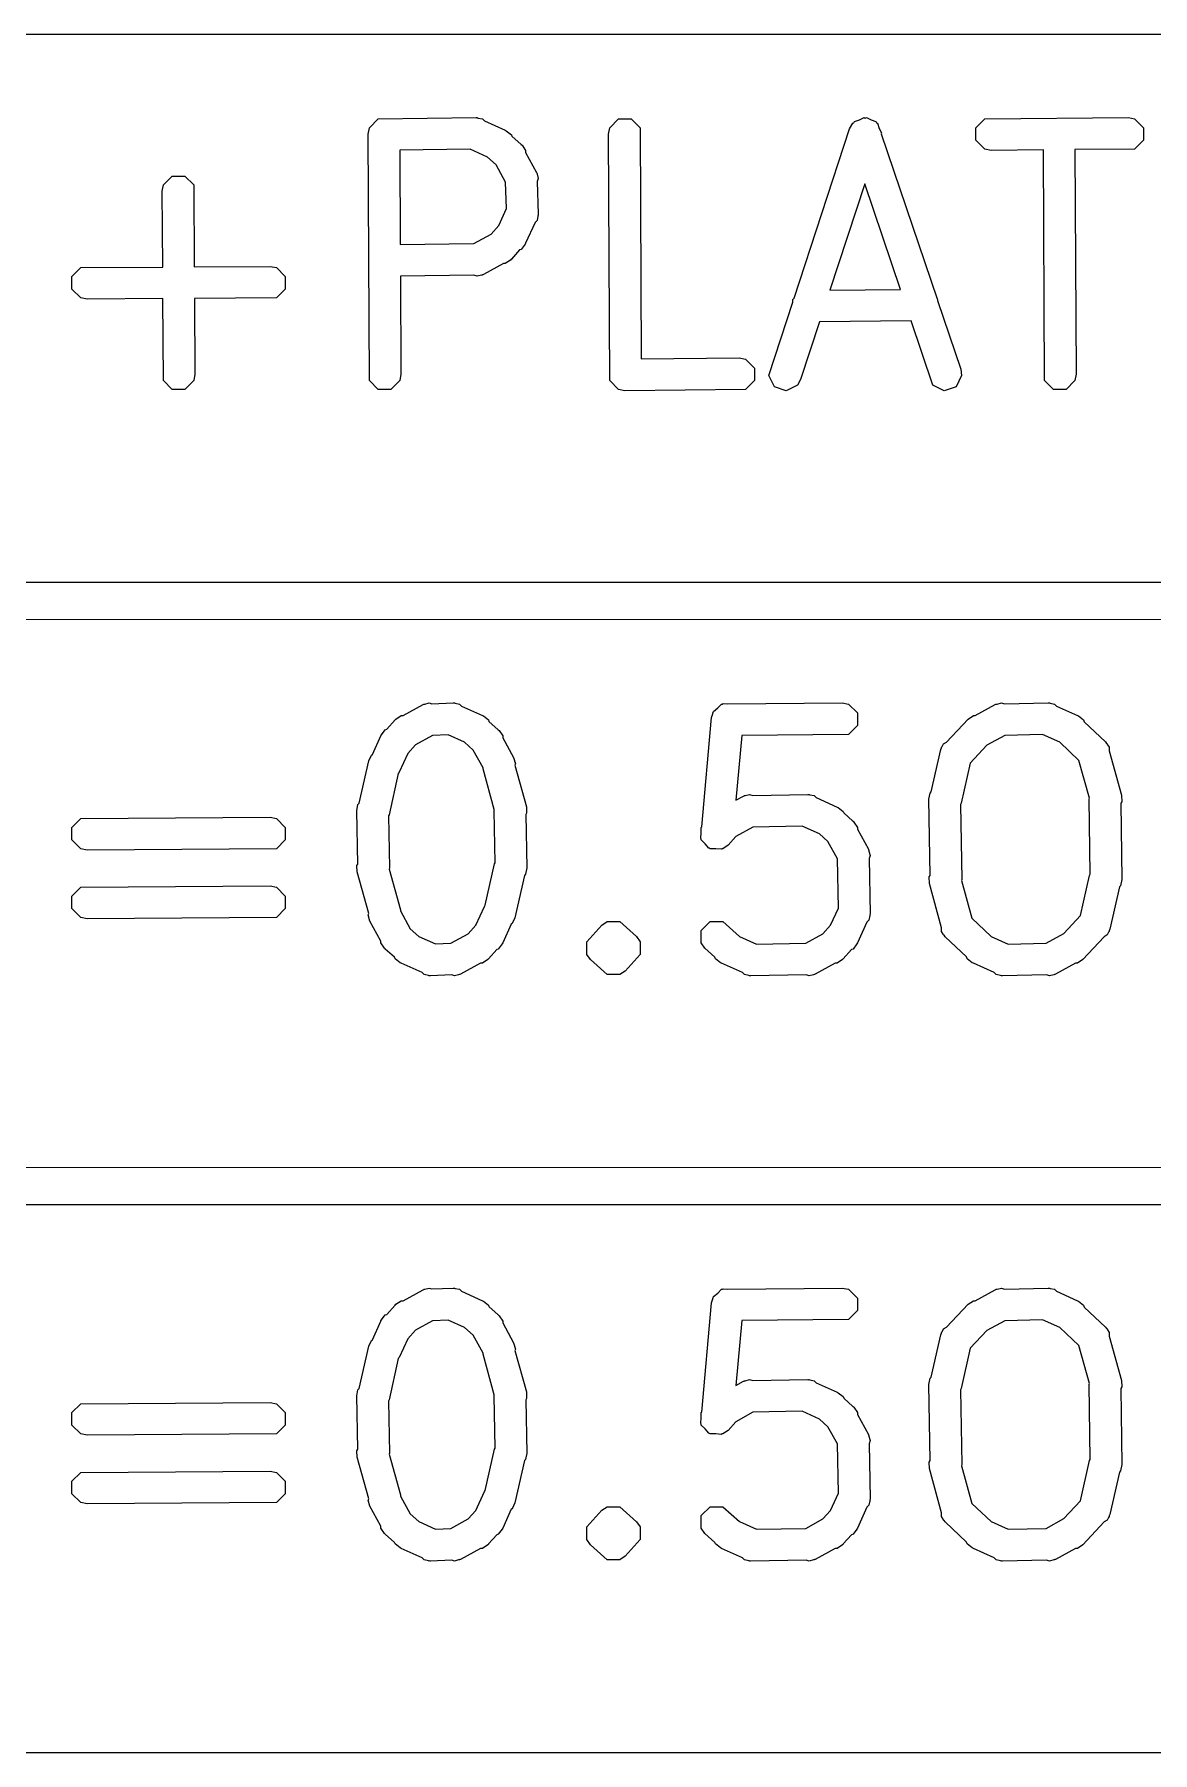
# Model space of a CAD drawing. Extents: x 139 to 262, y -120 to -93.
# Drawn here: x 185.92 to 189.56, y -114.19 to -108.6 of the extents above; entities that cross this region are included whole.
import ezdxf

# ---------------------------------------------------------------- set-up
doc = ezdxf.new("R2010")
doc.units = 0
doc.layers.add('BLACK', color=7, linetype='CONTINUOUS')

msp = doc.modelspace()

# ---------------------------------------------------------------- linework, layer by layer
at = {"layer": 'BLACK', "linetype": 'CONTINUOUS'}
for p, q in [((196.318721, -108.595121), (181.835006, -108.595855)), ((187.010797, -108.919491), (187.014857, -108.899079)), ((187.014857, -108.899079), (187.043725, -108.870211)), ((187.043725, -108.870211), (187.362164, -108.866151)), ((187.362164, -108.866151), (187.364783, -108.866672)), ((187.364783, -108.866672), (187.365945, -108.866285)), ((187.365945, -108.866285), (187.368386, -108.867388)), ((187.368386, -108.867388), (187.382576, -108.870211)), ((187.382576, -108.870211), (187.389129, -108.876764)), ((187.389129, -108.876764), (187.457051, -108.907464)), ((187.793117, -108.919491), (187.797177, -108.899079)), ((187.797177, -108.899079), (187.826045, -108.870211)), ((187.826045, -108.870211), (187.866869, -108.870211)), ((187.866869, -108.870211), (187.895737, -108.899079)), ((187.895737, -108.899079), (187.899543, -109.651771)), ((188.397424, -109.453685), (188.578175, -108.902623)), ((188.578175, -108.902623), (188.588482, -108.884543)), ((188.588482, -108.884543), (188.592047, -108.88276)), ((188.592047, -108.88276), (188.59383, -108.879195)), ((188.59383, -108.879195), (188.609873, -108.873847)), ((188.609873, -108.873847), (188.624997, -108.866285)), ((188.624997, -108.866285), (188.628778, -108.867545)), ((188.628778, -108.867545), (188.632559, -108.866285)), ((188.632559, -108.866285), (188.647682, -108.873847)), ((188.647682, -108.873847), (188.663726, -108.879195)), ((188.663726, -108.879195), (188.665508, -108.88276)), ((188.665508, -108.88276), (188.669074, -108.884543)), ((188.669074, -108.884543), (188.674687, -108.901116)), ((188.674687, -108.901116), (188.681984, -108.91571)), ((188.989284, -108.899079), (189.018152, -108.870211)), ((188.989284, -108.939903), (188.989284, -108.899079)), ((189.018152, -108.870211), (189.485604, -108.866151)), ((189.485604, -108.866151), (189.506016, -108.870211)), ((189.506016, -108.870211), (189.534884, -108.899079)), ((189.534884, -108.899079), (189.534884, -108.939903)), ((187.014857, -109.722223), (187.010797, -108.919491)), ((187.457051, -108.907464), (187.457084, -108.907465)), ((187.457084, -108.907465), (187.457117, -108.907494)), ((187.457117, -108.907494), (187.460525, -108.909035)), ((187.460525, -108.909035), (187.476966, -108.921795)), ((187.476966, -108.921795), (187.478609, -108.926725)), ((187.478609, -108.926725), (187.50869, -108.953641)), ((187.50869, -108.953641), (187.508873, -108.953702)), ((187.508873, -108.953702), (187.508983, -108.953903)), ((187.508983, -108.953903), (187.511641, -108.956281)), ((187.511641, -108.956281), (187.523204, -108.973586)), ((187.797177, -109.722223), (187.793117, -108.919491)), ((188.681984, -108.91571), (188.680825, -108.919241)), ((188.680825, -108.919241), (188.862702, -109.456257)), ((189.018152, -108.968771), (188.989284, -108.939903)), ((189.534884, -108.939903), (189.506016, -108.968771)), ((187.342904, -108.969276), (187.113786, -108.972197)), ((187.113786, -108.972197), (187.115338, -109.279084)), ((187.39929, -108.994763), (187.342904, -108.969276)), ((187.4273, -109.019825), (187.39929, -108.994763)), ((187.523204, -108.973586), (187.523203, -108.979762)), ((187.523203, -108.979762), (187.558886, -109.044649)), ((189.038564, -108.972831), (189.018152, -108.968771)), ((189.209006, -108.97135), (189.038564, -108.972831)), ((189.212804, -109.722223), (189.209006, -108.97135)), ((189.506016, -108.968771), (189.311725, -108.970458)), ((189.311725, -108.970458), (189.315424, -109.701811)), ((186.344297, -109.085346), (186.373165, -109.056478)), ((186.373165, -109.056478), (186.413989, -109.056478)), ((186.413989, -109.056478), (186.442857, -109.085346)), ((187.458059, -109.075761), (187.4273, -109.019825)), ((187.558886, -109.044649), (187.559591, -109.047226)), ((187.559591, -109.047226), (187.560457, -109.048092)), ((187.560457, -109.048092), (187.560536, -109.050675)), ((187.560536, -109.050675), (187.564383, -109.064722)), ((187.564383, -109.064722), (187.561256, -109.074103)), ((187.561256, -109.074103), (187.564517, -109.180264)), ((186.340237, -109.105758), (186.344297, -109.085346)), ((186.341863, -109.352747), (186.340237, -109.105758)), ((186.442857, -109.085346), (186.444613, -109.35207)), ((187.460723, -109.162481), (187.458059, -109.075761)), ((188.627469, -109.081909), (188.51393, -109.428062)), ((188.7439, -109.425686), (188.627469, -109.081909)), ((187.435903, -109.217392), (187.460723, -109.162481)), ((187.564383, -109.184045), (187.563279, -109.186486)), ((187.564517, -109.180264), (187.563995, -109.182883)), ((187.563995, -109.182883), (187.564383, -109.184045)), ((187.410843, -109.2454), (187.435903, -109.217392)), ((187.553903, -109.207229), (187.523204, -109.275149)), ((187.560457, -109.200676), (187.553903, -109.207229)), ((187.563279, -109.186486), (187.560457, -109.200676)), ((187.115338, -109.279084), (187.355148, -109.276027)), ((187.355148, -109.276027), (187.410843, -109.2454)), ((187.503942, -109.29671), (187.477027, -109.326791)), ((187.508873, -109.295067), (187.503942, -109.29671)), ((187.521633, -109.278625), (187.508873, -109.295067)), ((187.523172, -109.275219), (187.521633, -109.278625)), ((187.523204, -109.275184), (187.523172, -109.275219)), ((187.523204, -109.275149), (187.523204, -109.275184)), ((186.075138, -109.354504), (186.341863, -109.352747)), ((186.444613, -109.35207), (186.691604, -109.350444)), ((186.691604, -109.350444), (186.712016, -109.354504)), ((187.450905, -109.341304), (187.386019, -109.376987)), ((187.457084, -109.341304), (187.450905, -109.341304)), ((187.474388, -109.329741), (187.457084, -109.341304)), ((187.476767, -109.327081), (187.474388, -109.329741)), ((187.476967, -109.326972), (187.476767, -109.327081)), ((187.477027, -109.326791), (187.476967, -109.326972)), ((186.04627, -109.383372), (186.075138, -109.354504)), ((186.04627, -109.424196), (186.04627, -109.383372)), ((186.712016, -109.354504), (186.740884, -109.383372)), ((186.740884, -109.383372), (186.740884, -109.424196)), ((187.355214, -109.378906), (187.115859, -109.381958)), ((187.115859, -109.381958), (187.117477, -109.701811)), ((187.365946, -109.382484), (187.355214, -109.378906)), ((187.38017, -109.378588), (187.365946, -109.382484)), ((187.382576, -109.378558), (187.38017, -109.378588)), ((187.383441, -109.377692), (187.382576, -109.378558)), ((187.386019, -109.376987), (187.383441, -109.377692)), ((186.075138, -109.453064), (186.04627, -109.424196)), ((186.09555, -109.457124), (186.075138, -109.453064)), ((186.34254, -109.455497), (186.09555, -109.457124)), ((186.344297, -109.722223), (186.34254, -109.455497)), ((186.712016, -109.453064), (186.44529, -109.45482)), ((186.44529, -109.45482), (186.446917, -109.701811)), ((186.740884, -109.424196), (186.712016, -109.453064)), ((188.393231, -109.457879), (188.397424, -109.453685)), ((188.393231, -109.466469), (188.393231, -109.457879)), ((188.51393, -109.428062), (188.7439, -109.425686)), ((188.862702, -109.456257), (188.864324, -109.457879)), ((188.864324, -109.457879), (188.864324, -109.461045)), ((188.864324, -109.461045), (188.940154, -109.684944)), ((188.314798, -109.705592), (188.393231, -109.466469)), ((188.480086, -109.531242), (188.418607, -109.718679)), ((188.778605, -109.528158), (188.480086, -109.531242)), ((188.849255, -109.73676), (188.778605, -109.528158)), ((187.899543, -109.651771), (188.218991, -109.648471)), ((188.218991, -109.648471), (188.239403, -109.652531)), ((188.239403, -109.652531), (188.268271, -109.681399)), ((188.268271, -109.681399), (188.268271, -109.722223)), ((188.940154, -109.684944), (188.942757, -109.705592)), ((186.373165, -109.751091), (186.344297, -109.722223)), ((186.442857, -109.722223), (186.413989, -109.751091)), ((186.446917, -109.701811), (186.442857, -109.722223)), ((187.043725, -109.751091), (187.014857, -109.722223)), ((187.113417, -109.722223), (187.084549, -109.751091)), ((187.117477, -109.701811), (187.113417, -109.722223)), ((187.826045, -109.751091), (187.797177, -109.722223)), ((188.268271, -109.722223), (188.239403, -109.751091)), ((188.333056, -109.742107), (188.314798, -109.705592)), ((188.371785, -109.755017), (188.333056, -109.742107)), ((188.4083, -109.736759), (188.371785, -109.755017)), ((188.418607, -109.718679), (188.4083, -109.736759)), ((188.88577, -109.755017), (188.849255, -109.73676)), ((188.924499, -109.742108), (188.88577, -109.755017)), ((188.942757, -109.705592), (188.924499, -109.742108)), ((189.241672, -109.751091), (189.212804, -109.722223)), ((189.311364, -109.722223), (189.282496, -109.751091)), ((189.315424, -109.701811), (189.311364, -109.722223)), ((186.413989, -109.751091), (186.373165, -109.751091)), ((187.084549, -109.751091), (187.043725, -109.751091)), ((187.846457, -109.755151), (187.826045, -109.751091)), ((188.239403, -109.751091), (187.846457, -109.755151)), ((189.282496, -109.751091), (189.241672, -109.751091)), ((181.835573, -110.378688), (196.319144, -110.377953)), ((196.319173, -110.500121), (181.835612, -110.500855)), ((187.124407, -110.812464), (187.189297, -110.776782)), ((187.189297, -110.776782), (187.191873, -110.776076)), ((187.191873, -110.776076), (187.192739, -110.775211)), ((187.192739, -110.775211), (187.195458, -110.775094)), ((187.195458, -110.775094), (187.20937, -110.771285)), ((187.20937, -110.771285), (187.217916, -110.774134)), ((187.217916, -110.774134), (187.287657, -110.771151)), ((187.287657, -110.771151), (187.290276, -110.771672)), ((187.290276, -110.771672), (187.291438, -110.771285)), ((187.291438, -110.771285), (187.293879, -110.772388)), ((187.293879, -110.772388), (187.308069, -110.775211)), ((187.308069, -110.775211), (187.314622, -110.781764)), ((187.314622, -110.781764), (187.382544, -110.812464)), ((188.128662, -110.819184), (188.132457, -110.80674)), ((188.132457, -110.804079), (188.133624, -110.802911)), ((188.132457, -110.80674), (188.132457, -110.804079)), ((188.133624, -110.802911), (188.134733, -110.799277)), ((188.134733, -110.799277), (188.148625, -110.78791)), ((188.148625, -110.78791), (188.161325, -110.775211)), ((188.161325, -110.775211), (188.164183, -110.775181)), ((188.164183, -110.775181), (188.16633, -110.773425)), ((188.16633, -110.773425), (188.182049, -110.774996)), ((188.182049, -110.774996), (188.554271, -110.771151)), ((188.554271, -110.771151), (188.574683, -110.775211)), ((188.574683, -110.775211), (188.603551, -110.804079)), ((188.603551, -110.804079), (188.603551, -110.844903)), ((188.987076, -110.812464), (189.051964, -110.776782)), ((189.051964, -110.776782), (189.05454, -110.776076)), ((189.05454, -110.776076), (189.055406, -110.775211)), ((189.055406, -110.775211), (189.05792, -110.77515)), ((189.05792, -110.77515), (189.072037, -110.771285)), ((189.072037, -110.771285), (189.081908, -110.774575)), ((189.081908, -110.774575), (189.224831, -110.771151)), ((189.224831, -110.771151), (189.22745, -110.771672)), ((189.22745, -110.771672), (189.228612, -110.771285)), ((189.228612, -110.771285), (189.231053, -110.772388)), ((189.231053, -110.772388), (189.245243, -110.775211)), ((189.245243, -110.775211), (189.251796, -110.781764)), ((189.251796, -110.781764), (189.319716, -110.812464)), ((187.053683, -110.875143), (187.066443, -110.858702)), ((187.066443, -110.858702), (187.071371, -110.857059)), ((187.071371, -110.857059), (187.098287, -110.826977)), ((187.098287, -110.826977), (187.098348, -110.826795)), ((187.098348, -110.826795), (187.098549, -110.826684)), ((187.098549, -110.826684), (187.100926, -110.824028)), ((187.100926, -110.824028), (187.11823, -110.812465)), ((187.11823, -110.812465), (187.124407, -110.812464)), ((187.382544, -110.812464), (187.382577, -110.812465)), ((187.382577, -110.812465), (187.38261, -110.812494)), ((187.38261, -110.812494), (187.386018, -110.814035)), ((187.386018, -110.814035), (187.402459, -110.826795)), ((187.402459, -110.826795), (187.404102, -110.831725)), ((187.404102, -110.831725), (187.434184, -110.858641)), ((187.434184, -110.858641), (187.434365, -110.858702)), ((187.434365, -110.858702), (187.434474, -110.858901)), ((187.434474, -110.858901), (187.437134, -110.861281)), ((187.437134, -110.861281), (187.448697, -110.878586)), ((188.096786, -111.174842), (188.128662, -110.819184)), ((188.603551, -110.844903), (188.574683, -110.873771)), ((188.893569, -110.898721), (188.963594, -110.824027)), ((188.963594, -110.824027), (188.980898, -110.812464)), ((188.980898, -110.812464), (188.987076, -110.812464)), ((189.319716, -110.812464), (189.319751, -110.812464)), ((189.319751, -110.812464), (189.319783, -110.812494)), ((189.319783, -110.812494), (189.323192, -110.814035)), ((189.323192, -110.814035), (189.339633, -110.826795)), ((189.339633, -110.826795), (189.341721, -110.833061)), ((189.341721, -110.833061), (189.411561, -110.898534)), ((187.02443, -110.939858), (187.052111, -110.87862)), ((187.052111, -110.878586), (187.052142, -110.87855)), ((187.052111, -110.87862), (187.052111, -110.878586)), ((187.052142, -110.87855), (187.053683, -110.875143)), ((187.164472, -110.908367), (187.139409, -110.936379)), ((187.22058, -110.877513), (187.164472, -110.908367)), ((187.270805, -110.875364), (187.22058, -110.877513)), ((187.324783, -110.899763), (187.270805, -110.875364)), ((187.352793, -110.924825), (187.324783, -110.899763)), ((187.448697, -110.878586), (187.448696, -110.884762)), ((187.448696, -110.884762), (187.48438, -110.949649)), ((188.226683, -110.877366), (188.207774, -111.088344)), ((188.574683, -110.873771), (188.226683, -110.877366)), ((188.875057, -110.923314), (188.877524, -110.918091)), ((188.877524, -110.915838), (188.879669, -110.913549)), ((188.877524, -110.918091), (188.877524, -110.915838)), ((188.879669, -110.913549), (188.883946, -110.904496)), ((188.883946, -110.904496), (188.893569, -110.898721)), ((189.024945, -110.909513), (188.970804, -110.967264)), ((189.025165, -110.909453), (189.024945, -110.909513)), ((189.082981, -110.877659), (189.025165, -110.909453)), ((189.206506, -110.874699), (189.082981, -110.877659)), ((189.261929, -110.89975), (189.206506, -110.874699)), ((189.324677, -110.958574), (189.261929, -110.89975)), ((189.411561, -110.898534), (189.41477, -110.903337)), ((189.41477, -110.903337), (189.416702, -110.904496)), ((189.416702, -110.904496), (189.41751, -110.907437)), ((189.41751, -110.907437), (189.423124, -110.915838)), ((189.423124, -110.915838), (189.423123, -110.927852)), ((186.981334, -111.098375), (187.01239, -110.960567)), ((187.01239, -110.960567), (187.021279, -110.941749)), ((187.021279, -110.941749), (187.02443, -110.939858)), ((187.139409, -110.936379), (187.111845, -110.997359)), ((187.384753, -110.982942), (187.352793, -110.924825)), ((187.48438, -110.949649), (187.489877, -110.969722)), ((187.489877, -110.969722), (187.48842, -110.97409)), ((187.48842, -110.97409), (187.525671, -111.109581)), ((188.844001, -111.061121), (188.875057, -110.923314)), ((188.970804, -110.967264), (188.941298, -111.098201)), ((189.358493, -111.081567), (189.324677, -110.958574)), ((189.423123, -110.927852), (189.462845, -111.072327)), ((187.108894, -111.00116), (187.078631, -111.135455)), ((187.111845, -110.997359), (187.108894, -111.00116)), ((187.384924, -110.986441), (187.384753, -110.982942)), ((187.421319, -111.118821), (187.384924, -110.986441)), ((188.207774, -111.088344), (188.23239, -111.074809)), ((188.23239, -111.074809), (188.234966, -111.074103)), ((188.234966, -111.074103), (188.235832, -111.073238)), ((188.235832, -111.073238), (188.238304, -111.073189)), ((188.238304, -111.073189), (188.252463, -111.069312)), ((188.252463, -111.069312), (188.262659, -111.072711)), ((188.262659, -111.072711), (188.442511, -111.069178)), ((188.442511, -111.069178), (188.445131, -111.069699)), ((188.445131, -111.069699), (188.446293, -111.069312)), ((188.446293, -111.069312), (188.448735, -111.070416)), ((188.448735, -111.070416), (188.462923, -111.073238)), ((188.462923, -111.073238), (188.469475, -111.07979)), ((188.469475, -111.07979), (188.537395, -111.110491)), ((188.836211, -111.085264), (188.840271, -111.064852)), ((188.83979, -111.333189), (188.836211, -111.085264)), ((188.840271, -111.064852), (188.844001, -111.061121)), ((189.357758, -111.085264), (189.358493, -111.081567)), ((189.361277, -111.329022), (189.357758, -111.085264)), ((189.462845, -111.072327), (189.463857, -111.093114)), ((186.075138, -111.147744), (186.691604, -111.143684)), ((186.691604, -111.143684), (186.712016, -111.147744)), ((186.973544, -111.122518), (186.977604, -111.102106)), ((186.976956, -111.296214), (186.973544, -111.122518)), ((186.977604, -111.102106), (186.981334, -111.098375)), ((187.078631, -111.135455), (187.076891, -111.139137)), ((187.076891, -111.139137), (187.080224, -111.308784)), ((187.420584, -111.122518), (187.421319, -111.118821)), ((187.423916, -111.292164), (187.420584, -111.122518)), ((187.526683, -111.130369), (187.523851, -111.135087)), ((187.523851, -111.135087), (187.527264, -111.308784)), ((187.525671, -111.109581), (187.526683, -111.130369)), ((188.537395, -111.110491), (188.537429, -111.110491)), ((188.537429, -111.110491), (188.537463, -111.110521)), ((188.537463, -111.110521), (188.540871, -111.112062)), ((188.540871, -111.112062), (188.557313, -111.124822)), ((188.557313, -111.124822), (188.558956, -111.129752)), ((188.558956, -111.129752), (188.589037, -111.156667)), ((188.941298, -111.098201), (188.939371, -111.102279)), ((188.939371, -111.102279), (188.942891, -111.346038)), ((189.463857, -111.093114), (189.460858, -111.098112)), ((189.460858, -111.098112), (189.464438, -111.346038)), ((186.04627, -111.176612), (186.075138, -111.147744)), ((186.04627, -111.217436), (186.04627, -111.176612)), ((186.712016, -111.147744), (186.740884, -111.176612)), ((186.740884, -111.176612), (186.740884, -111.217436)), ((188.093418, -111.212431), (188.095204, -111.192503)), ((188.095204, -111.176611), (188.096786, -111.174842)), ((188.095204, -111.192503), (188.095204, -111.176611)), ((188.263349, -111.175718), (188.207564, -111.206394)), ((188.423831, -111.172565), (188.263349, -111.175718)), ((188.479636, -111.19779), (188.423831, -111.172565)), ((188.507647, -111.222852), (188.479636, -111.19779)), ((188.589037, -111.156667), (188.58922, -111.156728)), ((188.58922, -111.156728), (188.58933, -111.156929)), ((188.58933, -111.156929), (188.591987, -111.159306)), ((188.591987, -111.159306), (188.60355, -111.17661)), ((188.60355, -111.17661), (188.60355, -111.182787)), ((188.60355, -111.182787), (188.639233, -111.247677)), ((186.075138, -111.246304), (186.04627, -111.217436)), ((186.09555, -111.250364), (186.075138, -111.246304)), ((186.712016, -111.246304), (186.09555, -111.250364)), ((186.740884, -111.217436), (186.712016, -111.246304)), ((188.095204, -111.214613), (188.093418, -111.212431)), ((188.095204, -111.217437), (188.095204, -111.214613)), ((188.107907, -111.23014), (188.095204, -111.217437)), ((188.11927, -111.244028), (188.107907, -111.23014)), ((188.122075, -111.244308), (188.11927, -111.244028)), ((188.124071, -111.246304), (188.122075, -111.244308)), ((188.142031, -111.246304), (188.124071, -111.246304)), ((188.159891, -111.24809), (188.142031, -111.246304)), ((188.162074, -111.246304), (188.159891, -111.24809)), ((188.164897, -111.246304), (188.162074, -111.246304)), ((188.182201, -111.234741), (188.164897, -111.246304)), ((188.207564, -111.206394), (188.182201, -111.234741)), ((188.538323, -111.278636), (188.507647, -111.222852)), ((188.639233, -111.247677), (188.639938, -111.250253)), ((188.639938, -111.250253), (188.640804, -111.251119)), ((188.640804, -111.251119), (188.640852, -111.253591)), ((188.640852, -111.253591), (188.64473, -111.26775)), ((186.974125, -111.300933), (186.976956, -111.296214)), ((186.975137, -111.321721), (186.974125, -111.300933)), ((187.080224, -111.308784), (187.079488, -111.31248)), ((187.391913, -111.430141), (187.422177, -111.295847)), ((187.422177, -111.295847), (187.423916, -111.292164)), ((187.527264, -111.308784), (187.523204, -111.329196)), ((188.541476, -111.439118), (188.538323, -111.278636)), ((188.64473, -111.26775), (188.64133, -111.277946)), ((188.64133, -111.277946), (188.644864, -111.457798)), ((186.075138, -111.371264), (186.691604, -111.367204)), ((186.691604, -111.367204), (186.712016, -111.371264)), ((187.012387, -111.457211), (186.975137, -111.321721)), ((187.079488, -111.31248), (187.115884, -111.444861)), ((187.519473, -111.332926), (187.488418, -111.470735)), ((187.523204, -111.329196), (187.519473, -111.332926)), ((188.836792, -111.338188), (188.83979, -111.333189)), ((188.837804, -111.358975), (188.836792, -111.338188)), ((188.877524, -111.503447), (188.837804, -111.358975)), ((188.942891, -111.346038), (188.942155, -111.349734)), ((188.942155, -111.349734), (188.975969, -111.472726)), ((189.329843, -111.464036), (189.359351, -111.333101)), ((189.359351, -111.333101), (189.361277, -111.329022)), ((189.460378, -111.36645), (189.456647, -111.37018)), ((189.464438, -111.346038), (189.460378, -111.36645)), ((186.04627, -111.400132), (186.075138, -111.371264)), ((186.04627, -111.440956), (186.04627, -111.400132)), ((186.712016, -111.371264), (186.740884, -111.400132)), ((186.740884, -111.400132), (186.740884, -111.440956)), ((189.456647, -111.37018), (189.425591, -111.507988)), ((186.075138, -111.469824), (186.04627, -111.440956)), ((186.09555, -111.473884), (186.075138, -111.469824)), ((186.712016, -111.469824), (186.09555, -111.473884)), ((186.740884, -111.440956), (186.712016, -111.469824)), ((187.010931, -111.46158), (187.012387, -111.457211)), ((187.016429, -111.481653), (187.010931, -111.46158)), ((187.115884, -111.444861), (187.116054, -111.448358)), ((187.116054, -111.448358), (187.148016, -111.506479)), ((187.361397, -111.494924), (187.388963, -111.433943)), ((187.388963, -111.433943), (187.391913, -111.430141)), ((187.488418, -111.470735), (187.479529, -111.489553)), ((188.51625, -111.494926), (188.541476, -111.439118)), ((188.640804, -111.47821), (188.634251, -111.484762)), ((188.643625, -111.464022), (188.640804, -111.47821)), ((188.64473, -111.46158), (188.643625, -111.464022)), ((188.644864, -111.457798), (188.644342, -111.460418)), ((188.644342, -111.460418), (188.64473, -111.46158)), ((188.975969, -111.472726), (189.038719, -111.531551)), ((189.275704, -111.521788), (189.329843, -111.464036)), ((187.052111, -111.546538), (187.016429, -111.481653)), ((187.148016, -111.506479), (187.176022, -111.531537)), ((187.176022, -111.531537), (187.230002, -111.555937)), ((187.280227, -111.553788), (187.336336, -111.522934)), ((187.336336, -111.522934), (187.361397, -111.494924)), ((187.476377, -111.491443), (187.448696, -111.552681)), ((187.479529, -111.489553), (187.476377, -111.491443)), ((187.722679, -111.549136), (187.771486, -111.494588)), ((187.771486, -111.494588), (187.78879, -111.483025)), ((187.78879, -111.483025), (187.788791, -111.483024)), ((187.788791, -111.483024), (187.829617, -111.483024)), ((187.829617, -111.483024), (187.884175, -111.531841)), ((187.884175, -111.531841), (187.895738, -111.549145)), ((188.095204, -111.552716), (188.095205, -111.511891)), ((188.095205, -111.511891), (188.124072, -111.483024)), ((188.124072, -111.483024), (188.164897, -111.483025)), ((188.164897, -111.483025), (188.219115, -111.531537)), ((188.219115, -111.531537), (188.274923, -111.556763)), ((188.435404, -111.55361), (188.49119, -111.522933)), ((188.49119, -111.522933), (188.51625, -111.494926)), ((188.634251, -111.484762), (188.603551, -111.552682)), ((188.877524, -111.515464), (188.877524, -111.503447)), ((188.883137, -111.523864), (188.877524, -111.515464)), ((188.883946, -111.526806), (188.883137, -111.523864)), ((188.885877, -111.527964), (188.883946, -111.526806)), ((188.889087, -111.532768), (188.885877, -111.527964)), ((188.958925, -111.598239), (188.889087, -111.532768)), ((189.038719, -111.531551), (189.094142, -111.556602)), ((189.217666, -111.553642), (189.275484, -111.521849)), ((189.275484, -111.521849), (189.275704, -111.521788)), ((189.407078, -111.532579), (189.337055, -111.607275)), ((189.416702, -111.526806), (189.407078, -111.532579)), ((189.420978, -111.517752), (189.416702, -111.526806)), ((189.423124, -111.515464), (189.420978, -111.517752)), ((189.425591, -111.507988), (189.423123, -111.51321)), ((189.423123, -111.51321), (189.423124, -111.515464)), ((187.052111, -111.552716), (187.052111, -111.546538)), ((187.063673, -111.570021), (187.052111, -111.552716)), ((187.066334, -111.572402), (187.063673, -111.570021)), ((187.066443, -111.5726), (187.066334, -111.572402)), ((187.066621, -111.572659), (187.066443, -111.5726)), ((187.096704, -111.599576), (187.066621, -111.572659)), ((187.230002, -111.555937), (187.280227, -111.553788)), ((187.429436, -111.574242), (187.402518, -111.604328)), ((187.434365, -111.5726), (187.429436, -111.574242)), ((187.447125, -111.556159), (187.434365, -111.5726)), ((187.448665, -111.552751), (187.447125, -111.556159)), ((187.448697, -111.552716), (187.448665, -111.552751)), ((187.448696, -111.552681), (187.448697, -111.552716)), ((187.722671, -111.549145), (187.722679, -111.549136)), ((187.722671, -111.589971), (187.722671, -111.549145)), ((187.734234, -111.607275), (187.722671, -111.589971)), ((187.895737, -111.589972), (187.846921, -111.644529)), ((187.895738, -111.589971), (187.895737, -111.589972)), ((187.895738, -111.549145), (187.895738, -111.589971)), ((188.106766, -111.570021), (188.095204, -111.552716)), ((188.139797, -111.599576), (188.106766, -111.570021)), ((188.274923, -111.556763), (188.435404, -111.55361)), ((188.584289, -111.574243), (188.557373, -111.604324)), ((188.58922, -111.5726), (188.584289, -111.574243)), ((188.60198, -111.556158), (188.58922, -111.5726)), ((188.603519, -111.552752), (188.60198, -111.556158)), ((188.603551, -111.552717), (188.603519, -111.552752)), ((188.603551, -111.552682), (188.603551, -111.552717)), ((189.094142, -111.556602), (189.217666, -111.553642)), ((187.098348, -111.604507), (187.096704, -111.599576)), ((187.11479, -111.617267), (187.098348, -111.604507)), ((187.118195, -111.618806), (187.11479, -111.617267)), ((187.11823, -111.618837), (187.118195, -111.618806)), ((187.118263, -111.618837), (187.11823, -111.618837)), ((187.186185, -111.649537), (187.118263, -111.618837)), ((187.376399, -111.618837), (187.311511, -111.65452)), ((187.382577, -111.618837), (187.376399, -111.618837)), ((187.399882, -111.607275), (187.382577, -111.618837)), ((187.402261, -111.604615), (187.399882, -111.607275)), ((187.402459, -111.604507), (187.402261, -111.604615)), ((187.402518, -111.604328), (187.402459, -111.604507)), ((187.788791, -111.656091), (187.734234, -111.607275)), ((187.846921, -111.644529), (187.829619, -111.656088)), ((188.141441, -111.604507), (188.139797, -111.599576)), ((188.157883, -111.617267), (188.141441, -111.604507)), ((188.161288, -111.618806), (188.157883, -111.617267)), ((188.161323, -111.618837), (188.161288, -111.618806)), ((188.161356, -111.618837), (188.161323, -111.618837)), ((188.229278, -111.649537), (188.161356, -111.618837)), ((188.531252, -111.618838), (188.466365, -111.65452)), ((188.53743, -111.618838), (188.531252, -111.618838)), ((188.554734, -111.607275), (188.53743, -111.618838)), ((188.557111, -111.604617), (188.554734, -111.607275)), ((188.557313, -111.604507), (188.557111, -111.604617)), ((188.557373, -111.604324), (188.557313, -111.604507)), ((188.961015, -111.604507), (188.958925, -111.598239)), ((188.977457, -111.617267), (188.961015, -111.604507)), ((188.980865, -111.618807), (188.977457, -111.617267)), ((188.980898, -111.618838), (188.980865, -111.618807)), ((188.980933, -111.618838), (188.980898, -111.618838)), ((189.048852, -111.649537), (188.980933, -111.618838)), ((189.313572, -111.618838), (189.248685, -111.65452)), ((189.319751, -111.618838), (189.313572, -111.618838)), ((189.337055, -111.607275), (189.319751, -111.618838)), ((187.192739, -111.656091), (187.186185, -111.649537)), ((187.206928, -111.658913), (187.192739, -111.656091)), ((187.20937, -111.660017), (187.206928, -111.658913)), ((187.210531, -111.659629), (187.20937, -111.660017)), ((187.213151, -111.660151), (187.210531, -111.659629)), ((187.28289, -111.657167), (187.213151, -111.660151)), ((187.291438, -111.660017), (187.28289, -111.657167)), ((187.305349, -111.656207), (187.291438, -111.660017)), ((187.308069, -111.656091), (187.305349, -111.656207)), ((187.308934, -111.655225), (187.308069, -111.656091)), ((187.311511, -111.65452), (187.308934, -111.655225)), ((187.788792, -111.656091), (187.788791, -111.656091)), ((187.829616, -111.656091), (187.788792, -111.656091)), ((187.829617, -111.656091), (187.829616, -111.656091)), ((187.829619, -111.656088), (187.829617, -111.656091)), ((188.235832, -111.656091), (188.229278, -111.649537)), ((188.250021, -111.658913), (188.235832, -111.656091)), ((188.252463, -111.660017), (188.250021, -111.658913)), ((188.253624, -111.659629), (188.252463, -111.660017)), ((188.256244, -111.660151), (188.253624, -111.659629)), ((188.436095, -111.656617), (188.256244, -111.660151)), ((188.446293, -111.660017), (188.436095, -111.656617)), ((188.460451, -111.656139), (188.446293, -111.660017)), ((188.462923, -111.656091), (188.460451, -111.656139)), ((188.463788, -111.655225), (188.462923, -111.656091)), ((188.466365, -111.65452), (188.463788, -111.655225)), ((189.055406, -111.656091), (189.048852, -111.649537)), ((189.069595, -111.658913), (189.055406, -111.656091)), ((189.072037, -111.660017), (189.069595, -111.658913)), ((189.073198, -111.659629), (189.072037, -111.660017)), ((189.075818, -111.660151), (189.073198, -111.659629)), ((189.218739, -111.656726), (189.075818, -111.660151)), ((189.228612, -111.660017), (189.218739, -111.656726)), ((189.242728, -111.656151), (189.228612, -111.660017)), ((189.245243, -111.656091), (189.242728, -111.656151)), ((189.246108, -111.655225), (189.245243, -111.656091)), ((189.248685, -111.65452), (189.246108, -111.655225)), ((181.836179, -112.283688), (196.319595, -112.282953)), ((196.319624, -112.405121), (181.836218, -112.405855)), ((187.124407, -112.717464), (187.189297, -112.681782)), ((187.189297, -112.681782), (187.191873, -112.681076)), ((187.191873, -112.681076), (187.192739, -112.680211)), ((187.192739, -112.680211), (187.195458, -112.680094)), ((187.195458, -112.680094), (187.20937, -112.676285)), ((187.20937, -112.676285), (187.217916, -112.679134)), ((187.217916, -112.679134), (187.287657, -112.676151)), ((187.287657, -112.676151), (187.290276, -112.676672)), ((187.290276, -112.676672), (187.291438, -112.676285)), ((187.291438, -112.676285), (187.293879, -112.677388)), ((187.293879, -112.677388), (187.308069, -112.680211)), ((187.308069, -112.680211), (187.314622, -112.686764)), ((187.314622, -112.686764), (187.382544, -112.717464)), ((188.132457, -112.709079), (188.133624, -112.707911)), ((188.132457, -112.71174), (188.132457, -112.709079)), ((188.133624, -112.707911), (188.134733, -112.704277)), ((188.134733, -112.704277), (188.148625, -112.69291)), ((188.148625, -112.69291), (188.161325, -112.680211)), ((188.161325, -112.680211), (188.164183, -112.680181)), ((188.164183, -112.680181), (188.16633, -112.678425)), ((188.16633, -112.678425), (188.182049, -112.679996)), ((188.182049, -112.679996), (188.554271, -112.676151)), ((188.554271, -112.676151), (188.574683, -112.680211)), ((188.574683, -112.680211), (188.603551, -112.709079)), ((188.603551, -112.709079), (188.603551, -112.749903)), ((188.987076, -112.717464), (189.051964, -112.681782)), ((189.051964, -112.681782), (189.05454, -112.681076)), ((189.05454, -112.681076), (189.055406, -112.680211)), ((189.055406, -112.680211), (189.05792, -112.68015)), ((189.05792, -112.68015), (189.072037, -112.676285)), ((189.072037, -112.676285), (189.081908, -112.679575)), ((189.081908, -112.679575), (189.224831, -112.676151)), ((189.224831, -112.676151), (189.22745, -112.676672)), ((189.22745, -112.676672), (189.228612, -112.676285)), ((189.228612, -112.676285), (189.231053, -112.677388)), ((189.231053, -112.677388), (189.245243, -112.680211)), ((189.245243, -112.680211), (189.251796, -112.686764)), ((189.251796, -112.686764), (189.319716, -112.717464)), ((187.053683, -112.780143), (187.066443, -112.763702)), ((187.066443, -112.763702), (187.071371, -112.762059)), ((187.071371, -112.762059), (187.098287, -112.731977)), ((187.098287, -112.731977), (187.098348, -112.731795)), ((187.098348, -112.731795), (187.098549, -112.731684)), ((187.098549, -112.731684), (187.100926, -112.729028)), ((187.100926, -112.729028), (187.11823, -112.717465)), ((187.11823, -112.717465), (187.124407, -112.717464)), ((187.382544, -112.717464), (187.382577, -112.717465)), ((187.382577, -112.717465), (187.38261, -112.717494)), ((187.38261, -112.717494), (187.386018, -112.719035)), ((187.386018, -112.719035), (187.402459, -112.731795)), ((187.402459, -112.731795), (187.404102, -112.736725)), ((187.404102, -112.736725), (187.434184, -112.763641)), ((187.434184, -112.763641), (187.434365, -112.763702)), ((187.434365, -112.763702), (187.434474, -112.763901)), ((187.434474, -112.763901), (187.437134, -112.766281)), ((187.437134, -112.766281), (187.448697, -112.783586)), ((188.096786, -113.079842), (188.128662, -112.724184)), ((188.128662, -112.724184), (188.132457, -112.71174)), ((188.603551, -112.749903), (188.574683, -112.778771)), ((188.893569, -112.803721), (188.963594, -112.729027)), ((188.963594, -112.729027), (188.980898, -112.717464)), ((188.980898, -112.717464), (188.987076, -112.717464)), ((189.319716, -112.717464), (189.319751, -112.717464)), ((189.319751, -112.717464), (189.319783, -112.717494)), ((189.319783, -112.717494), (189.323192, -112.719035)), ((189.323192, -112.719035), (189.339633, -112.731795)), ((189.339633, -112.731795), (189.341721, -112.738061)), ((189.341721, -112.738061), (189.411561, -112.803534)), ((187.02443, -112.844858), (187.052111, -112.78362)), ((187.052111, -112.783586), (187.052142, -112.78355)), ((187.052111, -112.78362), (187.052111, -112.783586)), ((187.052142, -112.78355), (187.053683, -112.780143)), ((187.164472, -112.813367), (187.139409, -112.841379)), ((187.22058, -112.782513), (187.164472, -112.813367)), ((187.270805, -112.780364), (187.22058, -112.782513)), ((187.324783, -112.804763), (187.270805, -112.780364)), ((187.352793, -112.829825), (187.324783, -112.804763)), ((187.448697, -112.783586), (187.448696, -112.789762)), ((187.448696, -112.789762), (187.48438, -112.854649)), ((188.226683, -112.782366), (188.207774, -112.993344)), ((188.574683, -112.778771), (188.226683, -112.782366)), ((188.877524, -112.820838), (188.879669, -112.818549)), ((188.877524, -112.823091), (188.877524, -112.820838)), ((188.879669, -112.818549), (188.883946, -112.809496)), ((188.883946, -112.809496), (188.893569, -112.803721)), ((189.024945, -112.814513), (188.970804, -112.872264)), ((189.025165, -112.814453), (189.024945, -112.814513)), ((189.082981, -112.782659), (189.025165, -112.814453)), ((189.206506, -112.779699), (189.082981, -112.782659)), ((189.261929, -112.80475), (189.206506, -112.779699)), ((189.324677, -112.863574), (189.261929, -112.80475)), ((189.411561, -112.803534), (189.41477, -112.808337)), ((189.41477, -112.808337), (189.416702, -112.809496)), ((189.416702, -112.809496), (189.41751, -112.812437)), ((189.41751, -112.812437), (189.423124, -112.820838)), ((189.423124, -112.820838), (189.423123, -112.832852)), ((186.981334, -113.003375), (187.01239, -112.865567)), ((187.01239, -112.865567), (187.021279, -112.846749)), ((187.021279, -112.846749), (187.02443, -112.844858)), ((187.139409, -112.841379), (187.111845, -112.902359)), ((187.384753, -112.887942), (187.352793, -112.829825)), ((187.48438, -112.854649), (187.489877, -112.874722)), ((187.489877, -112.874722), (187.48842, -112.87909)), ((188.844001, -112.966121), (188.875057, -112.828314)), ((188.875057, -112.828314), (188.877524, -112.823091)), ((188.970804, -112.872264), (188.941298, -113.003201)), ((189.358493, -112.986567), (189.324677, -112.863574)), ((189.423123, -112.832852), (189.462845, -112.977327)), ((187.108894, -112.90616), (187.078631, -113.040455)), ((187.111845, -112.902359), (187.108894, -112.90616)), ((187.384924, -112.891441), (187.384753, -112.887942)), ((187.421319, -113.023821), (187.384924, -112.891441)), ((187.48842, -112.87909), (187.525671, -113.014581)), ((188.207774, -112.993344), (188.23239, -112.979809)), ((188.23239, -112.979809), (188.234966, -112.979103)), ((188.234966, -112.979103), (188.235832, -112.978238)), ((188.235832, -112.978238), (188.238304, -112.978189)), ((188.238304, -112.978189), (188.252463, -112.974312)), ((188.252463, -112.974312), (188.262659, -112.977711)), ((188.262659, -112.977711), (188.442511, -112.974178)), ((188.442511, -112.974178), (188.445131, -112.974699)), ((188.445131, -112.974699), (188.446293, -112.974312)), ((188.446293, -112.974312), (188.448735, -112.975416)), ((188.448735, -112.975416), (188.462923, -112.978238)), ((188.462923, -112.978238), (188.469475, -112.98479)), ((188.469475, -112.98479), (188.537395, -113.015491)), ((188.836211, -112.990264), (188.840271, -112.969852)), ((188.840271, -112.969852), (188.844001, -112.966121)), ((189.357758, -112.990264), (189.358493, -112.986567)), ((189.462845, -112.977327), (189.463857, -112.998114)), ((186.973544, -113.027518), (186.977604, -113.007106)), ((186.976956, -113.201214), (186.973544, -113.027518)), ((186.977604, -113.007106), (186.981334, -113.003375)), ((187.078631, -113.040455), (187.076891, -113.044137)), ((187.076891, -113.044137), (187.080224, -113.213784)), ((187.420584, -113.027518), (187.421319, -113.023821)), ((187.423916, -113.197164), (187.420584, -113.027518)), ((187.526683, -113.035369), (187.523851, -113.040087)), ((187.523851, -113.040087), (187.527264, -113.213784)), ((187.525671, -113.014581), (187.526683, -113.035369)), ((188.537395, -113.015491), (188.537429, -113.015491)), ((188.537429, -113.015491), (188.537463, -113.015521)), ((188.537463, -113.015521), (188.540871, -113.017062)), ((188.540871, -113.017062), (188.557313, -113.029822)), ((188.557313, -113.029822), (188.558956, -113.034752)), ((188.558956, -113.034752), (188.589037, -113.061667)), ((188.83979, -113.238189), (188.836211, -112.990264)), ((188.941298, -113.003201), (188.939371, -113.007279)), ((188.939371, -113.007279), (188.942891, -113.251038)), ((189.361277, -113.234022), (189.357758, -112.990264)), ((189.463857, -112.998114), (189.460858, -113.003112)), ((189.460858, -113.003112), (189.464438, -113.251038)), ((186.04627, -113.081612), (186.075138, -113.052744)), ((186.04627, -113.122436), (186.04627, -113.081612)), ((186.075138, -113.052744), (186.691604, -113.048684)), ((186.691604, -113.048684), (186.712016, -113.052744)), ((186.712016, -113.052744), (186.740884, -113.081612)), ((186.740884, -113.081612), (186.740884, -113.122436)), ((188.093418, -113.117431), (188.095204, -113.097503)), ((188.095204, -113.081611), (188.096786, -113.079842)), ((188.095204, -113.097503), (188.095204, -113.081611)), ((188.263349, -113.080718), (188.207564, -113.111394)), ((188.423831, -113.077565), (188.263349, -113.080718)), ((188.479636, -113.10279), (188.423831, -113.077565)), ((188.589037, -113.061667), (188.58922, -113.061728)), ((188.58922, -113.061728), (188.58933, -113.061929)), ((188.58933, -113.061929), (188.591987, -113.064306)), ((188.591987, -113.064306), (188.60355, -113.08161)), ((188.60355, -113.08161), (188.60355, -113.087787)), ((188.60355, -113.087787), (188.639233, -113.152677)), ((186.075138, -113.151304), (186.04627, -113.122436)), ((186.09555, -113.155364), (186.075138, -113.151304)), ((186.712016, -113.151304), (186.09555, -113.155364)), ((186.740884, -113.122436), (186.712016, -113.151304)), ((188.095204, -113.119613), (188.093418, -113.117431)), ((188.095204, -113.122437), (188.095204, -113.119613)), ((188.107907, -113.13514), (188.095204, -113.122437)), ((188.11927, -113.149028), (188.107907, -113.13514)), ((188.122075, -113.149308), (188.11927, -113.149028)), ((188.124071, -113.151304), (188.122075, -113.149308)), ((188.142031, -113.151304), (188.124071, -113.151304)), ((188.159891, -113.15309), (188.142031, -113.151304)), ((188.162074, -113.151304), (188.159891, -113.15309)), ((188.164897, -113.151304), (188.162074, -113.151304)), ((188.182201, -113.139741), (188.164897, -113.151304)), ((188.207564, -113.111394), (188.182201, -113.139741)), ((188.507647, -113.127852), (188.479636, -113.10279)), ((188.538323, -113.183636), (188.507647, -113.127852)), ((188.639233, -113.152677), (188.639938, -113.155253)), ((188.639938, -113.155253), (188.640804, -113.156119)), ((188.640804, -113.156119), (188.640852, -113.158591)), ((186.974125, -113.205933), (186.976956, -113.201214)), ((186.975137, -113.226721), (186.974125, -113.205933)), ((187.080224, -113.213784), (187.079488, -113.21748)), ((187.391913, -113.335141), (187.422177, -113.200847)), ((187.422177, -113.200847), (187.423916, -113.197164)), ((187.527264, -113.213784), (187.523204, -113.234196)), ((188.541476, -113.344118), (188.538323, -113.183636)), ((188.640852, -113.158591), (188.64473, -113.17275)), ((188.64473, -113.17275), (188.64133, -113.182946)), ((188.64133, -113.182946), (188.644864, -113.362798)), ((187.012387, -113.362211), (186.975137, -113.226721)), ((187.079488, -113.21748), (187.115884, -113.349861)), ((187.519473, -113.237926), (187.488418, -113.375735)), ((187.523204, -113.234196), (187.519473, -113.237926)), ((188.836792, -113.243188), (188.83979, -113.238189)), ((188.837804, -113.263975), (188.836792, -113.243188)), ((188.877524, -113.408447), (188.837804, -113.263975)), ((188.942891, -113.251038), (188.942155, -113.254734)), ((188.942155, -113.254734), (188.975969, -113.377726)), ((189.329843, -113.369036), (189.359351, -113.238101)), ((189.359351, -113.238101), (189.361277, -113.234022)), ((189.464438, -113.251038), (189.460378, -113.27145)), ((186.04627, -113.305132), (186.075138, -113.276264)), ((186.04627, -113.345956), (186.04627, -113.305132)), ((186.075138, -113.276264), (186.691604, -113.272204)), ((186.691604, -113.272204), (186.712016, -113.276264)), ((186.712016, -113.276264), (186.740884, -113.305132)), ((186.740884, -113.305132), (186.740884, -113.345956)), ((189.456647, -113.27518), (189.425591, -113.412988)), ((189.460378, -113.27145), (189.456647, -113.27518)), ((186.075138, -113.374824), (186.04627, -113.345956)), ((186.09555, -113.378884), (186.075138, -113.374824)), ((186.712016, -113.374824), (186.09555, -113.378884)), ((186.740884, -113.345956), (186.712016, -113.374824)), ((187.010931, -113.36658), (187.012387, -113.362211)), ((187.016429, -113.386653), (187.010931, -113.36658)), ((187.115884, -113.349861), (187.116054, -113.353358)), ((187.116054, -113.353358), (187.148016, -113.411479)), ((187.361397, -113.399924), (187.388963, -113.338943)), ((187.388963, -113.338943), (187.391913, -113.335141)), ((187.488418, -113.375735), (187.479529, -113.394553)), ((188.51625, -113.399926), (188.541476, -113.344118)), ((188.643625, -113.369022), (188.640804, -113.38321)), ((188.64473, -113.36658), (188.643625, -113.369022)), ((188.644864, -113.362798), (188.644342, -113.365418)), ((188.644342, -113.365418), (188.64473, -113.36658)), ((188.975969, -113.377726), (189.038719, -113.436551)), ((189.275704, -113.426788), (189.329843, -113.369036)), ((187.052111, -113.451538), (187.016429, -113.386653)), ((187.148016, -113.411479), (187.176022, -113.436537)), ((187.176022, -113.436537), (187.230002, -113.460937)), ((187.280227, -113.458788), (187.336336, -113.427934)), ((187.336336, -113.427934), (187.361397, -113.399924)), ((187.476377, -113.396443), (187.448696, -113.457681)), ((187.479529, -113.394553), (187.476377, -113.396443)), ((187.722679, -113.454136), (187.771486, -113.399588)), ((187.771486, -113.399588), (187.78879, -113.388025)), ((187.78879, -113.388025), (187.788791, -113.388024)), ((187.788791, -113.388024), (187.829617, -113.388024)), ((187.829617, -113.388024), (187.884175, -113.436841)), ((187.884175, -113.436841), (187.895738, -113.454145)), ((188.095204, -113.457716), (188.095205, -113.416891)), ((188.095205, -113.416891), (188.124072, -113.388024)), ((188.124072, -113.388024), (188.164897, -113.388025)), ((188.164897, -113.388025), (188.219115, -113.436537)), ((188.219115, -113.436537), (188.274923, -113.461763)), ((188.435404, -113.45861), (188.49119, -113.427933)), ((188.49119, -113.427933), (188.51625, -113.399926)), ((188.634251, -113.389762), (188.603551, -113.457682)), ((188.640804, -113.38321), (188.634251, -113.389762)), ((188.877524, -113.420464), (188.877524, -113.408447)), ((188.883137, -113.428864), (188.877524, -113.420464)), ((188.883946, -113.431806), (188.883137, -113.428864)), ((188.885877, -113.432964), (188.883946, -113.431806)), ((188.889087, -113.437768), (188.885877, -113.432964)), ((189.038719, -113.436551), (189.094142, -113.461602)), ((189.217666, -113.458642), (189.275484, -113.426849)), ((189.275484, -113.426849), (189.275704, -113.426788)), ((189.416702, -113.431806), (189.407078, -113.437579)), ((189.420978, -113.422752), (189.416702, -113.431806)), ((189.423124, -113.420464), (189.420978, -113.422752)), ((189.425591, -113.412988), (189.423123, -113.41821)), ((189.423123, -113.41821), (189.423124, -113.420464)), ((187.052111, -113.457716), (187.052111, -113.451538)), ((187.063673, -113.475021), (187.052111, -113.457716)), ((187.066334, -113.477402), (187.063673, -113.475021)), ((187.066443, -113.4776), (187.066334, -113.477402)), ((187.066621, -113.477659), (187.066443, -113.4776)), ((187.096704, -113.504576), (187.066621, -113.477659)), ((187.230002, -113.460937), (187.280227, -113.458788)), ((187.429436, -113.479242), (187.402518, -113.509328)), ((187.434365, -113.4776), (187.429436, -113.479242)), ((187.447125, -113.461159), (187.434365, -113.4776)), ((187.448665, -113.457751), (187.447125, -113.461159)), ((187.448697, -113.457716), (187.448665, -113.457751)), ((187.448696, -113.457681), (187.448697, -113.457716)), ((187.722671, -113.454145), (187.722679, -113.454136)), ((187.722671, -113.494971), (187.722671, -113.454145)), ((187.895738, -113.454145), (187.895738, -113.494971)), ((188.106766, -113.475021), (188.095204, -113.457716)), ((188.139797, -113.504576), (188.106766, -113.475021)), ((188.274923, -113.461763), (188.435404, -113.45861)), ((188.584289, -113.479243), (188.557373, -113.509324)), ((188.58922, -113.4776), (188.584289, -113.479243)), ((188.60198, -113.461158), (188.58922, -113.4776)), ((188.603519, -113.457752), (188.60198, -113.461158)), ((188.603551, -113.457717), (188.603519, -113.457752)), ((188.603551, -113.457682), (188.603551, -113.457717)), ((188.958925, -113.503239), (188.889087, -113.437768)), ((189.094142, -113.461602), (189.217666, -113.458642)), ((189.407078, -113.437579), (189.337055, -113.512275)), ((187.098348, -113.509507), (187.096704, -113.504576)), ((187.11479, -113.522267), (187.098348, -113.509507)), ((187.118195, -113.523806), (187.11479, -113.522267)), ((187.11823, -113.523837), (187.118195, -113.523806)), ((187.118263, -113.523837), (187.11823, -113.523837)), ((187.186185, -113.554537), (187.118263, -113.523837)), ((187.376399, -113.523837), (187.311511, -113.55952)), ((187.382577, -113.523837), (187.376399, -113.523837)), ((187.399882, -113.512275), (187.382577, -113.523837)), ((187.402261, -113.509615), (187.399882, -113.512275)), ((187.402459, -113.509507), (187.402261, -113.509615)), ((187.402518, -113.509328), (187.402459, -113.509507)), ((187.734234, -113.512275), (187.722671, -113.494971)), ((187.788791, -113.561091), (187.734234, -113.512275)), ((187.895737, -113.494972), (187.846921, -113.549529)), ((187.895738, -113.494971), (187.895737, -113.494972)), ((188.141441, -113.509507), (188.139797, -113.504576)), ((188.157883, -113.522267), (188.141441, -113.509507)), ((188.161288, -113.523806), (188.157883, -113.522267)), ((188.161323, -113.523837), (188.161288, -113.523806)), ((188.161356, -113.523837), (188.161323, -113.523837)), ((188.229278, -113.554537), (188.161356, -113.523837)), ((188.531252, -113.523838), (188.466365, -113.55952)), ((188.53743, -113.523838), (188.531252, -113.523838)), ((188.554734, -113.512275), (188.53743, -113.523838)), ((188.557111, -113.509617), (188.554734, -113.512275)), ((188.557313, -113.509507), (188.557111, -113.509617)), ((188.557373, -113.509324), (188.557313, -113.509507)), ((188.961015, -113.509507), (188.958925, -113.503239)), ((188.977457, -113.522267), (188.961015, -113.509507)), ((188.980865, -113.523807), (188.977457, -113.522267)), ((188.980898, -113.523838), (188.980865, -113.523807)), ((188.980933, -113.523838), (188.980898, -113.523838)), ((189.048852, -113.554537), (188.980933, -113.523838)), ((189.313572, -113.523838), (189.248685, -113.55952)), ((189.319751, -113.523838), (189.313572, -113.523838)), ((189.337055, -113.512275), (189.319751, -113.523838)), ((187.192739, -113.561091), (187.186185, -113.554537)), ((187.206928, -113.563913), (187.192739, -113.561091)), ((187.20937, -113.565017), (187.206928, -113.563913)), ((187.210531, -113.564629), (187.20937, -113.565017)), ((187.213151, -113.565151), (187.210531, -113.564629)), ((187.28289, -113.562167), (187.213151, -113.565151)), ((187.291438, -113.565017), (187.28289, -113.562167)), ((187.305349, -113.561207), (187.291438, -113.565017)), ((187.308069, -113.561091), (187.305349, -113.561207)), ((187.308934, -113.560225), (187.308069, -113.561091)), ((187.311511, -113.55952), (187.308934, -113.560225)), ((187.788792, -113.561091), (187.788791, -113.561091)), ((187.829616, -113.561091), (187.788792, -113.561091)), ((187.829617, -113.561091), (187.829616, -113.561091)), ((187.829619, -113.561088), (187.829617, -113.561091)), ((187.846921, -113.549529), (187.829619, -113.561088)), ((188.235832, -113.561091), (188.229278, -113.554537)), ((188.250021, -113.563913), (188.235832, -113.561091)), ((188.252463, -113.565017), (188.250021, -113.563913)), ((188.253624, -113.564629), (188.252463, -113.565017)), ((188.256244, -113.565151), (188.253624, -113.564629)), ((188.436095, -113.561617), (188.256244, -113.565151)), ((188.446293, -113.565017), (188.436095, -113.561617)), ((188.460451, -113.561139), (188.446293, -113.565017)), ((188.462923, -113.561091), (188.460451, -113.561139)), ((188.463788, -113.560225), (188.462923, -113.561091)), ((188.466365, -113.55952), (188.463788, -113.560225)), ((189.055406, -113.561091), (189.048852, -113.554537)), ((189.069595, -113.563913), (189.055406, -113.561091)), ((189.072037, -113.565017), (189.069595, -113.563913)), ((189.073198, -113.564629), (189.072037, -113.565017)), ((189.075818, -113.565151), (189.073198, -113.564629)), ((189.218739, -113.561726), (189.075818, -113.565151)), ((189.228612, -113.565017), (189.218739, -113.561726)), ((189.242728, -113.561151), (189.228612, -113.565017)), ((189.245243, -113.561091), (189.242728, -113.561151)), ((189.246108, -113.560225), (189.245243, -113.561091)), ((189.248685, -113.55952), (189.246108, -113.560225)), ((181.836786, -114.188688), (196.320047, -114.187953))]:
    msp.add_line(p, q, dxfattribs=at)

doc.saveas('drawing.dxf')
